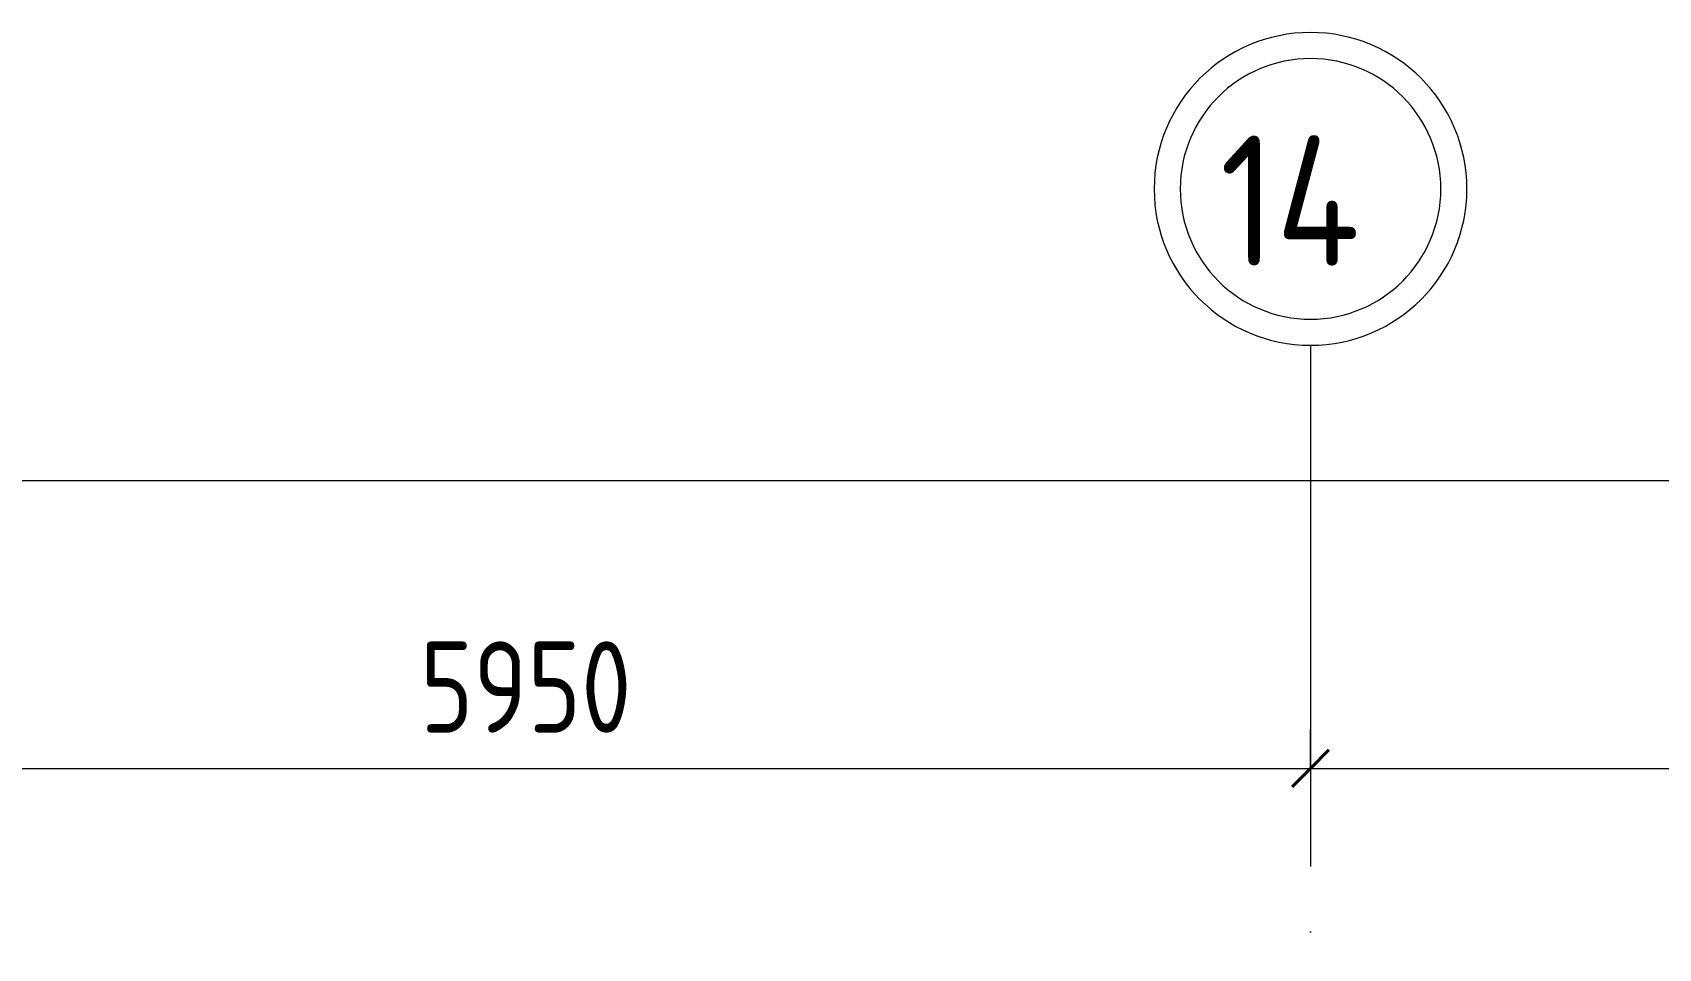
# Model space of a CAD drawing. Header units: millimetres. Extents: x -1073752 to 1436911, y -1379358 to 94781.
# Drawn here: x -1019970 to -1013732, y -867583 to -864069 of the extents above; entities that cross this region are included whole.
import ezdxf

# ---------------------------------------------------------------- set-up
doc = ezdxf.new("R2010")
doc.units = ezdxf.units.MM
doc.linetypes.add('ADSK_Линия сетки', pattern=[25, 20, -2.5, 0, -2.5])
doc.layers.add('Оси', color=252, linetype='Continuous', lineweight=9)
doc.layers.add('Размеры', color=250, linetype='Continuous', lineweight=9)
doc.styles.add('GOST Common_2', font='', dxfattribs={"width": 0.9, "height": 250})
doc.styles.add('GOST Common_4', font='', dxfattribs={"height": 7})
doc.styles.get('GOST Common_2').set_extended_font_data('GOST type B')
doc.styles.get('GOST Common_4').set_extended_font_data('GOST 2.304 type A')

# ---------------------------------------------------------------- blocks, each defined once
blk = doc.blocks.new('1 этаж')
at = {"layer": 'Оси', "color": 251, "linetype": 'ADSK_Линия сетки', "ltscale": 100, "true_color": 0x636466}
blk.add_line((-22655.8, 32206.9), (-22655.8, -32499.9), dxfattribs=at)
at = {"layer": 'Оси', "color": 251, "lineweight": 20, "true_color": 0x636466}
for radius, start, end in [(600, 0, 180), (500, 0, 180), (600, 180, 0), (500, 180, 0)]:
    blk.add_arc((-22655.8, 32806.9), radius, start, end, dxfattribs=at)
at = {"layer": 'Размеры', "color": 251, "lineweight": 20, "true_color": 0x636466}
for p, q in [((-58605.8, 31687.6), (-4705.8, 31687.6)), ((-22655.8, 30583.3), (-22655.8, 30733.3)), ((-22655.8, 30583.3), (-22655.8, 30733.3)), ((-28605.8, 30583.3), (-22655.8, 30583.3)), ((-22655.8, 30583.3), (-22655.8, 30533.3)), ((-22655.8, 30583.3), (-16655.8, 30583.3)), ((-22655.8, 30583.3), (-22655.8, 30533.3))]:
    blk.add_line(p, q, dxfattribs=at)
at = {"layer": 'Размеры', "color": 251, "lineweight": 40, "true_color": 0x636466}
for q in [(-22585.1, 30654), (-22585.1, 30654), (-22726.5, 30512.6), (-22726.5, 30512.6)]:
    blk.add_line((-22655.8, 30583.3), q, dxfattribs=at)
at = {"layer": 'Оси', "color": 251, "true_color": 0x636466, "style": 'GOST Common_2', "width": 0.9}
blk.add_text('14', height=500, dxfattribs=at).set_placement((-23003.7, 32511.5))
at = {"layer": 'Размеры', "color": 251, "lineweight": 20, "true_color": 0x636466, "insert": (-26072.3, 31070.7), "char_height": 350, "width": 1059.58, "attachment_point": 1, "line_spacing_factor": 1.022761, "style": 'GOST Common_4'}
blk.add_mtext('5950', dxfattribs=at)

msp = doc.modelspace()

# ---------------------------------------------------------------- block references
msp.add_blockref('1 этаж', (-992411.4, -897475.7))

doc.saveas('drawing.dxf')
